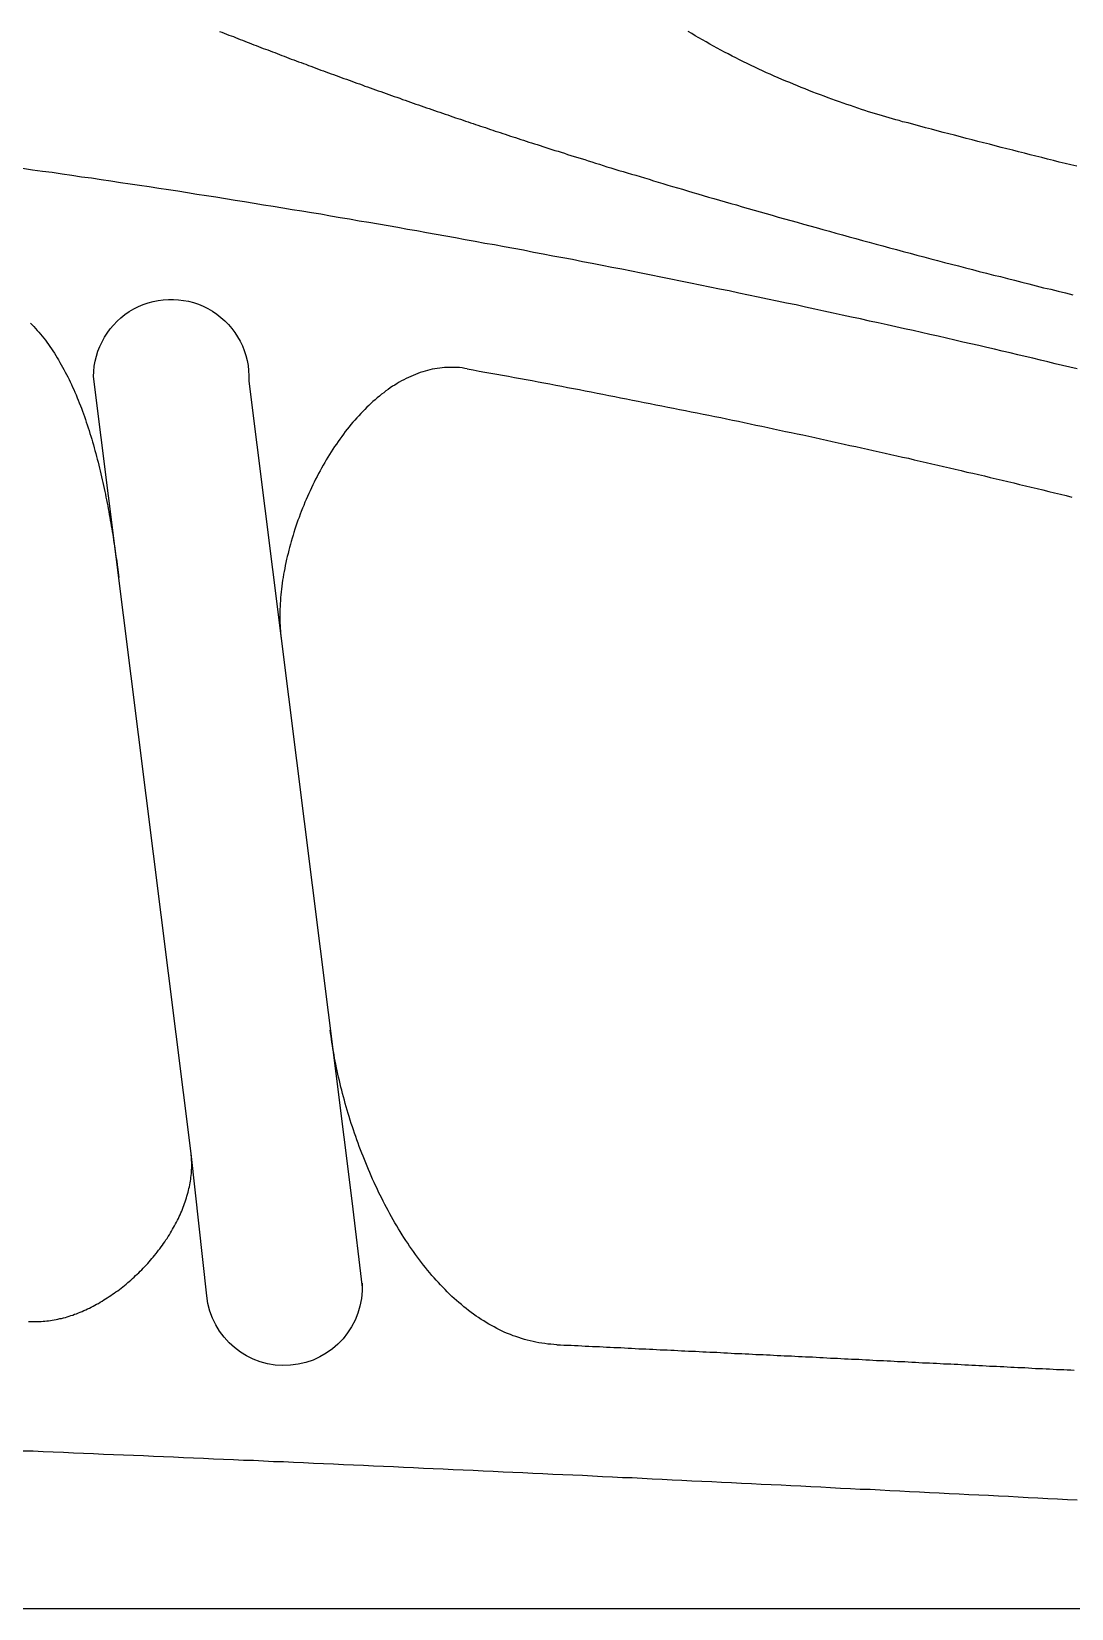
# Model space of a CAD drawing. Header units: millimetres. Extents: x 41 to 1041, y 1148 to 1248.
# Drawn here: x 783.4 to 823.6, y 1147.8 to 1208.7 of the extents above; entities that cross this region are included whole.
import ezdxf

# ---------------------------------------------------------------- set-up
doc = ezdxf.new("R2010")
doc.units = ezdxf.units.MM

msp = doc.modelspace()

# ---------------------------------------------------------------- linework, layer by layer
msp.add_line((41.281, 1147.802), (1041.281, 1147.802))
at = {"color": 3}
for points in [[(785.791, 1195.365, -1.023403), (791.788, 1195.194)], [(796.162, 1160.364, -0.97632), (790.161, 1159.874), (789.557, 1165.371)]]:
    msp.add_lwpolyline(points, format="xyb", dxfattribs=at)
for points in [[(789.557, 1165.371), (785.791, 1195.365)], [(791.788, 1195.194), (795.762, 1163.544), (796.167, 1160.191)], [(793.038, 1185.243), (793.038, 1185.243)]]:
    msp.add_lwpolyline(points, dxfattribs=at)
for points in [[(790.659, 1208.696, 0), (790.748, 1208.666, 0), (790.837, 1208.626, 0), (790.926, 1208.595, 0), (791.014, 1208.555, 0), (791.103, 1208.525, 0), (791.191, 1208.494, 0), (791.278, 1208.454, 0), (791.367, 1208.424, 0), (791.455, 1208.383, 0), (791.543, 1208.353, 0), (791.631, 1208.323, 0), (791.719, 1208.282, 0), (791.808, 1208.252, 0), (791.896, 1208.212, 0), (791.984, 1208.181, 0), (792.072, 1208.151, 0), (792.161, 1208.111, 0), (792.25, 1208.08, 0), (792.339, 1208.04, 0), (792.429, 1208.01, 0), (792.519, 1207.979, 0), (792.609, 1207.939, 0), (792.699, 1207.909, 0), (792.788, 1207.878, 0), (792.879, 1207.838, 0), (792.97, 1207.808, 0), (793.062, 1207.767, 0), (793.154, 1207.737, 0), (793.246, 1207.697, 0), (793.339, 1207.666, 0), (793.431, 1207.626, 0), (793.525, 1207.596, 0), (793.618, 1207.565, 0), (793.713, 1207.525, 0), (793.807, 1207.495, 0), (793.902, 1207.454, 0), (793.997, 1207.424, 0), (794.093, 1207.384, 0), (794.188, 1207.353, 0), (794.284, 1207.313, 0), (794.38, 1207.273, 0), (794.477, 1207.242, 0), (794.574, 1207.202, 0), (794.672, 1207.172, 0), (794.77, 1207.131, 0), (794.868, 1207.101, 0), (794.965, 1207.06, 0), (795.064, 1207.03, 0), (795.163, 1206.99, 0), (795.263, 1206.949, 0), (795.362, 1206.919, 0), (795.462, 1206.879, 0), (795.563, 1206.848, 0), (795.663, 1206.808, 0), (795.763, 1206.768, 0), (795.864, 1206.737, 0), (795.966, 1206.697, 0), (796.067, 1206.666, 0), (796.169, 1206.626, 0), (796.272, 1206.586, 0), (796.374, 1206.555, 0), (796.476, 1206.515, 0), (796.579, 1206.475, 0), (796.682, 1206.444, 0), (796.786, 1206.404, 0), (796.889, 1206.373, 0), (796.993, 1206.333, 0), (797.097, 1206.293, 0), (797.201, 1206.262, 0), (797.304, 1206.222, 0), (797.409, 1206.182, 0), (797.513, 1206.151, 0), (797.617, 1206.111, 0), (797.721, 1206.07, 0), (797.826, 1206.04, 0), (797.93, 1206, 0), (798.033, 1205.969, 0), (798.137, 1205.929, 0), (798.241, 1205.889, 0), (798.345, 1205.858, 0), (798.449, 1205.818, 0), (798.552, 1205.787, 0), (798.655, 1205.747, 0), (798.758, 1205.717, 0), (798.86, 1205.676, 0), (798.963, 1205.646, 0), (799.065, 1205.606, 0), (799.167, 1205.575, 0), (799.268, 1205.535, 0), (799.37, 1205.504, 0), (799.471, 1205.474, 0), (799.571, 1205.434, 0), (799.67, 1205.403, 0), (799.769, 1205.363, 0), (799.868, 1205.333, 0), (799.967, 1205.302, 0), (800.065, 1205.262, 0), (800.162, 1205.232, 0), (800.259, 1205.201, 0), (800.356, 1205.171, 0), (800.451, 1205.141, 0), (800.547, 1205.1, 0), (800.642, 1205.07, 0), (800.738, 1205.039, 0), (800.833, 1205.009, 0), (800.928, 1204.979, 0), (801.024, 1204.948, 0), (801.119, 1204.908, 0), (801.215, 1204.878, 0), (801.31, 1204.847, 0), (801.406, 1204.817, 0), (801.502, 1204.787, 0), (801.599, 1204.756, 0), (801.697, 1204.726, 0), (801.795, 1204.686, 0), (801.893, 1204.655, 0), (801.993, 1204.625, 0), (802.093, 1204.595, 0), (802.193, 1204.564, 0), (802.295, 1204.524, 0), (802.398, 1204.493, 0), (802.502, 1204.463, 0), (802.607, 1204.423, 0), (802.713, 1204.392, 0), (802.821, 1204.352, 0), (802.93, 1204.322, 0), (803.039, 1204.291, 0), (803.151, 1204.251, 0), (803.265, 1204.21, 0), (803.379, 1204.18, 0), (803.496, 1204.139, 0), (803.615, 1204.099, 0), (803.735, 1204.069, 0), (803.856, 1204.028, 0), (803.98, 1203.988, 0), (804.106, 1203.947, 0), (804.234, 1203.907, 0), (804.363, 1203.866, 0), (804.495, 1203.826, 0), (804.629, 1203.785, 0), (804.764, 1203.745, 0), (804.903, 1203.694, 0), (805.043, 1203.654, 0), (805.186, 1203.613, 0), (805.33, 1203.563, 0), (805.477, 1203.522, 0), (805.626, 1203.472, 0), (805.777, 1203.431, 0), (805.931, 1203.381, 0), (806.088, 1203.33, 0), (806.247, 1203.289, 0), (806.408, 1203.239, 0), (806.571, 1203.188, 0), (806.737, 1203.138, 0), (806.905, 1203.087, 0), (807.077, 1203.036, 0), (807.251, 1202.986, 0), (807.426, 1202.925, 0), (807.605, 1202.875, 0), (807.787, 1202.824, 0), (807.972, 1202.763, 0), (808.159, 1202.713, 0), (808.349, 1202.652, 0), (808.541, 1202.601, 0), (808.737, 1202.54, 0), (808.936, 1202.48, 0), (809.137, 1202.419, 0), (809.341, 1202.358, 0), (809.548, 1202.297, 0), (809.759, 1202.237, 0), (809.972, 1202.176, 0), (810.188, 1202.115, 0), (810.406, 1202.054, 0), (810.628, 1201.994, 0), (810.852, 1201.923, 0), (811.078, 1201.862, 0), (811.306, 1201.791, 0), (811.538, 1201.73, 0), (811.772, 1201.659, 0), (812.008, 1201.599, 0), (812.245, 1201.528, 0), (812.485, 1201.457, 0), (812.727, 1201.396, 0), (812.971, 1201.325, 0), (813.216, 1201.254, 0), (813.464, 1201.183, 0), (813.713, 1201.122, 0), (813.964, 1201.051, 0), (814.216, 1200.98, 0), (814.47, 1200.91, 0), (814.725, 1200.839, 0), (814.982, 1200.768, 0), (815.239, 1200.697, 0), (815.498, 1200.626, 0), (815.758, 1200.555, 0), (816.019, 1200.484, 0), (816.28, 1200.413, 0), (816.543, 1200.342, 0), (816.807, 1200.271, 0), (817.071, 1200.2, 0), (817.335, 1200.129, 0), (817.601, 1200.058, 0), (817.867, 1199.987, 0), (818.134, 1199.916, 0), (818.4, 1199.845, 0), (818.667, 1199.774, 0), (818.934, 1199.713, 0), (819.203, 1199.642, 0), (819.471, 1199.571, 0), (819.74, 1199.5, 0), (820.01, 1199.429, 0), (820.281, 1199.358, 0), (820.553, 1199.287, 0), (820.826, 1199.226, 0), (821.1, 1199.155, 0), (821.375, 1199.084, 0), (821.651, 1199.013, 0), (821.929, 1198.942, 0), (822.208, 1198.871, 0), (822.489, 1198.8, 0), (822.77, 1198.739, 0), (823.055, 1198.668, 0), (823.34, 1198.597, 0), (823.628, 1198.526, 0)], [(817.039, 1205.21, 0), (816.914, 1205.251, 0), (816.787, 1205.281, 0), (816.659, 1205.322, 0), (816.53, 1205.352, 0), (816.4, 1205.393, 0), (816.268, 1205.433, 0), (816.135, 1205.474, 0), (816.001, 1205.514, 0), (815.865, 1205.555, 0), (815.728, 1205.595, 0), (815.591, 1205.646, 0), (815.453, 1205.686, 0), (815.313, 1205.737, 0), (815.172, 1205.777, 0), (815.03, 1205.828, 0), (814.888, 1205.878, 0), (814.745, 1205.929, 0), (814.602, 1205.979, 0), (814.457, 1206.03, 0), (814.312, 1206.08, 0), (814.166, 1206.131, 0), (814.019, 1206.191, 0), (813.873, 1206.242, 0), (813.725, 1206.302, 0), (813.577, 1206.353, 0), (813.429, 1206.413, 0), (813.28, 1206.474, 0), (813.132, 1206.534, 0), (812.983, 1206.595, 0), (812.834, 1206.656, 0), (812.684, 1206.716, 0), (812.535, 1206.777, 0), (812.385, 1206.837, 0), (812.236, 1206.908, 0), (812.086, 1206.968, 0), (811.936, 1207.039, 0), (811.788, 1207.099, 0), (811.638, 1207.17, 0), (811.489, 1207.24, 0), (811.34, 1207.311, 0), (811.193, 1207.382, 0), (811.044, 1207.452, 0), (810.896, 1207.523, 0), (810.749, 1207.593, 0), (810.603, 1207.674, 0), (810.457, 1207.744, 0), (810.311, 1207.825, 0), (810.166, 1207.895, 0), (810.022, 1207.976, 0), (809.878, 1208.046, 0), (809.735, 1208.127, 0), (809.594, 1208.207, 0), (809.452, 1208.288, 0), (809.312, 1208.368, 0), (809.173, 1208.449, 0), (809.035, 1208.529, 0), (808.897, 1208.61, 0), (808.761, 1208.69, 0)], [(823.774, 1203.486, 0), (823.549, 1203.537, 0), (823.324, 1203.597, 0), (823.099, 1203.648, 0), (822.873, 1203.709, 0), (822.649, 1203.76, 0), (822.424, 1203.821, 0), (822.199, 1203.881, 0), (821.974, 1203.932, 0), (821.749, 1203.993, 0), (821.525, 1204.044, 0), (821.3, 1204.105, 0), (821.075, 1204.166, 0), (820.851, 1204.216, 0), (820.626, 1204.277, 0), (820.402, 1204.338, 0), (820.177, 1204.389, 0), (819.953, 1204.45, 0), (819.728, 1204.51, 0), (819.505, 1204.561, 0), (819.28, 1204.622, 0), (819.056, 1204.683, 0), (818.831, 1204.744, 0), (818.607, 1204.795, 0), (818.383, 1204.855, 0), (818.159, 1204.916, 0), (817.935, 1204.977, 0), (817.71, 1205.038, 0), (817.486, 1205.099, 0), (817.263, 1205.159, 0), (817.039, 1205.21, 0)], [(823.788, 1195.662, 0), (823.507, 1195.732, 0), (823.225, 1195.792, 0), (822.94, 1195.862, 0), (822.655, 1195.932, 0), (822.367, 1196.002, 0), (822.077, 1196.072, 0), (821.786, 1196.142, 0), (821.492, 1196.212, 0), (821.196, 1196.282, 0), (820.898, 1196.352, 0), (820.598, 1196.422, 0), (820.295, 1196.492, 0), (819.989, 1196.562, 0), (819.682, 1196.632, 0), (819.371, 1196.702, 0), (819.058, 1196.772, 0), (818.742, 1196.852, 0), (818.423, 1196.922, 0), (818.101, 1196.992, 0), (817.776, 1197.072, 0), (817.448, 1197.142, 0), (817.117, 1197.212, 0), (816.782, 1197.292, 0), (816.445, 1197.362, 0), (816.105, 1197.442, 0), (815.762, 1197.512, 0), (815.416, 1197.592, 0), (815.067, 1197.662, 0), (814.716, 1197.742, 0), (814.363, 1197.822, 0), (814.007, 1197.892, 0), (813.65, 1197.972, 0), (813.29, 1198.052, 0), (812.928, 1198.132, 0), (812.564, 1198.202, 0), (812.199, 1198.282, 0), (811.831, 1198.362, 0), (811.463, 1198.432, 0), (811.092, 1198.512, 0), (810.721, 1198.592, 0), (810.348, 1198.672, 0), (809.974, 1198.742, 0), (809.599, 1198.822, 0), (809.223, 1198.902, 0), (808.846, 1198.972, 0), (808.468, 1199.052, 0), (808.09, 1199.132, 0), (807.711, 1199.202, 0), (807.332, 1199.282, 0), (806.952, 1199.362, 0), (806.573, 1199.432, 0), (806.193, 1199.512, 0), (805.813, 1199.582, 0), (805.433, 1199.662, 0), (805.053, 1199.732, 0), (804.674, 1199.802, 0), (804.294, 1199.882, 0), (803.916, 1199.952, 0), (803.538, 1200.022, 0), (803.16, 1200.092, 0), (802.783, 1200.162, 0), (802.406, 1200.242, 0), (802.029, 1200.312, 0), (801.653, 1200.382, 0), (801.277, 1200.452, 0), (800.902, 1200.512, 0), (800.527, 1200.582, 0), (800.153, 1200.652, 0), (799.779, 1200.722, 0), (799.405, 1200.792, 0), (799.031, 1200.852, 0), (798.658, 1200.922, 0), (798.285, 1200.992, 0), (797.913, 1201.052, 0), (797.541, 1201.122, 0), (797.169, 1201.182, 0), (796.797, 1201.252, 0), (796.426, 1201.312, 0), (796.055, 1201.372, 0), (795.684, 1201.442, 0), (795.314, 1201.502, 0), (794.944, 1201.562, 0), (794.574, 1201.632, 0), (794.204, 1201.692, 0), (793.835, 1201.752, 0), (793.466, 1201.812, 0), (793.097, 1201.872, 0), (792.728, 1201.932, 0), (792.359, 1201.992, 0), (791.991, 1202.052, 0), (791.623, 1202.112, 0), (791.255, 1202.172, 0), (790.887, 1202.232, 0), (790.52, 1202.292, 0), (790.152, 1202.342, 0), (789.784, 1202.402, 0), (789.416, 1202.462, 0), (789.048, 1202.522, 0), (788.68, 1202.572, 0), (788.311, 1202.632, 0), (787.941, 1202.692, 0), (787.571, 1202.742, 0), (787.2, 1202.802, 0), (786.828, 1202.852, 0), (786.455, 1202.912, 0), (786.082, 1202.962, 0), (785.707, 1203.022, 0), (785.331, 1203.072, 0), (784.953, 1203.132, 0), (784.575, 1203.182, 0), (784.194, 1203.242, 0), (783.813, 1203.292, 0), (783.429, 1203.342, 0), (783.044, 1203.402, 0)], [(783.349, 1197.432, 0), (783.417, 1197.362, 0), (783.484, 1197.302, 0), (783.55, 1197.222, 0), (783.615, 1197.152, 0), (783.679, 1197.082, 0), (783.743, 1197.002, 0), (783.806, 1196.932, 0), (783.867, 1196.852, 0), (783.928, 1196.772, 0), (783.988, 1196.692, 0), (784.048, 1196.612, 0), (784.106, 1196.532, 0), (784.164, 1196.442, 0), (784.221, 1196.362, 0), (784.277, 1196.272, 0), (784.332, 1196.182, 0), (784.386, 1196.092, 0), (784.44, 1196.012, 0), (784.493, 1195.912, 0), (784.545, 1195.822, 0), (784.596, 1195.732, 0), (784.647, 1195.642, 0), (784.697, 1195.542, 0), (784.746, 1195.452, 0), (784.794, 1195.352, 0), (784.842, 1195.252, 0), (784.889, 1195.162, 0), (784.935, 1195.062, 0), (784.98, 1194.962, 0), (785.025, 1194.862, 0), (785.069, 1194.762, 0), (785.113, 1194.662, 0), (785.155, 1194.552, 0), (785.198, 1194.452, 0), (785.239, 1194.352, 0), (785.28, 1194.242, 0), (785.32, 1194.142, 0), (785.359, 1194.032, 0), (785.398, 1193.932, 0), (785.436, 1193.822, 0), (785.473, 1193.712, 0), (785.51, 1193.602, 0), (785.546, 1193.502, 0), (785.582, 1193.392, 0), (785.617, 1193.282, 0), (785.652, 1193.172, 0), (785.685, 1193.062, 0), (785.719, 1192.952, 0), (785.751, 1192.842, 0), (785.783, 1192.732, 0), (785.815, 1192.622, 0), (785.846, 1192.512, 0), (785.876, 1192.392, 0), (785.906, 1192.282, 0), (785.935, 1192.172, 0), (785.964, 1192.062, 0), (785.992, 1191.952, 0), (786.02, 1191.832, 0), (786.047, 1191.722, 0), (786.074, 1191.612, 0), (786.1, 1191.502, 0), (786.126, 1191.382, 0), (786.151, 1191.272, 0), (786.176, 1191.162, 0), (786.2, 1191.052, 0), (786.224, 1190.932, 0), (786.247, 1190.822, 0), (786.27, 1190.712, 0), (786.293, 1190.602, 0), (786.314, 1190.482, 0), (786.336, 1190.372, 0), (786.357, 1190.262, 0), (786.378, 1190.152, 0), (786.398, 1190.042, 0), (786.418, 1189.932, 0), (786.437, 1189.822, 0), (786.456, 1189.712, 0), (786.475, 1189.602, 0), (786.493, 1189.492, 0), (786.511, 1189.382, 0), (786.529, 1189.272, 0), (786.546, 1189.162, 0), (786.563, 1189.062, 0), (786.579, 1188.952, 0), (786.595, 1188.842, 0), (786.611, 1188.742, 0), (786.626, 1188.632, 0), (786.642, 1188.532, 0), (786.656, 1188.422, 0), (786.671, 1188.322, 0), (786.685, 1188.222, 0), (786.699, 1188.112, 0), (786.712, 1188.012, 0), (786.726, 1187.912, 0), (786.739, 1187.812, 0), (786.751, 1187.712, 0), (786.764, 1187.612, 0)], [(800.226, 1195.672, 0), (800.128, 1195.682, 0), (800.03, 1195.702, 0), (799.932, 1195.712, 0), (799.835, 1195.712, 0), (799.738, 1195.722, 0), (799.641, 1195.722, 0), (799.545, 1195.722, 0), (799.448, 1195.722, 0), (799.353, 1195.712, 0), (799.257, 1195.702, 0), (799.162, 1195.692, 0), (799.067, 1195.682, 0), (798.972, 1195.662, 0), (798.878, 1195.652, 0), (798.784, 1195.632, 0), (798.691, 1195.602, 0), (798.598, 1195.582, 0), (798.505, 1195.552, 0), (798.413, 1195.522, 0), (798.321, 1195.492, 0), (798.229, 1195.452, 0), (798.138, 1195.412, 0), (798.048, 1195.372, 0), (797.958, 1195.332, 0), (797.868, 1195.292, 0), (797.779, 1195.242, 0), (797.69, 1195.202, 0), (797.602, 1195.152, 0), (797.514, 1195.102, 0), (797.427, 1195.042, 0), (797.341, 1194.992, 0), (797.254, 1194.932, 0), (797.169, 1194.872, 0), (797.084, 1194.812, 0), (796.999, 1194.742, 0), (796.916, 1194.682, 0), (796.832, 1194.612, 0), (796.75, 1194.542, 0), (796.668, 1194.472, 0), (796.586, 1194.402, 0), (796.506, 1194.332, 0), (796.425, 1194.252, 0), (796.346, 1194.182, 0), (796.267, 1194.102, 0), (796.189, 1194.022, 0), (796.111, 1193.942, 0), (796.035, 1193.852, 0), (795.959, 1193.772, 0), (795.883, 1193.682, 0), (795.808, 1193.602, 0), (795.735, 1193.512, 0), (795.661, 1193.422, 0), (795.589, 1193.332, 0), (795.517, 1193.242, 0), (795.446, 1193.142, 0), (795.376, 1193.052, 0), (795.307, 1192.952, 0), (795.238, 1192.862, 0), (795.171, 1192.762, 0), (795.104, 1192.662, 0), (795.038, 1192.562, 0), (794.973, 1192.462, 0), (794.908, 1192.362, 0), (794.845, 1192.252, 0), (794.782, 1192.152, 0), (794.721, 1192.052, 0), (794.66, 1191.942, 0), (794.6, 1191.832, 0), (794.541, 1191.732, 0), (794.483, 1191.622, 0), (794.426, 1191.512, 0), (794.37, 1191.402, 0), (794.314, 1191.292, 0), (794.26, 1191.182, 0), (794.207, 1191.072, 0), (794.154, 1190.962, 0), (794.103, 1190.852, 0), (794.053, 1190.732, 0), (794.004, 1190.622, 0), (793.955, 1190.512, 0), (793.908, 1190.392, 0), (793.862, 1190.282, 0), (793.817, 1190.162, 0), (793.773, 1190.052, 0), (793.73, 1189.932, 0), (793.688, 1189.822, 0), (793.647, 1189.702, 0), (793.608, 1189.592, 0), (793.569, 1189.472, 0), (793.532, 1189.352, 0), (793.496, 1189.242, 0), (793.461, 1189.122, 0), (793.427, 1189.002, 0), (793.394, 1188.892, 0), (793.362, 1188.772, 0), (793.332, 1188.662, 0), (793.303, 1188.542, 0), (793.275, 1188.422, 0), (793.248, 1188.312, 0), (793.223, 1188.192, 0), (793.198, 1188.072, 0), (793.175, 1187.962, 0), (793.154, 1187.842, 0), (793.133, 1187.732, 0), (793.114, 1187.612, 0), (793.096, 1187.502, 0), (793.079, 1187.392, 0), (793.064, 1187.272, 0), (793.05, 1187.162, 0), (793.038, 1187.052, 0), (793.026, 1186.942, 0), (793.016, 1186.832, 0), (793.008, 1186.712, 0), (793.001, 1186.602, 0), (792.995, 1186.492, 0), (792.991, 1186.392, 0), (792.988, 1186.282, 0), (792.986, 1186.172, 0), (792.986, 1186.062, 0), (792.987, 1185.962, 0), (792.99, 1185.852, 0), (792.994, 1185.752, 0), (793, 1185.652, 0), (793.007, 1185.542, 0), (793.016, 1185.442, 0), (793.026, 1185.342, 0), (793.038, 1185.242, 0)], [(800.226, 1195.672, 0), (800.454, 1195.632, 0), (800.682, 1195.582, 0), (800.91, 1195.542, 0), (801.139, 1195.502, 0), (801.367, 1195.462, 0), (801.595, 1195.422, 0), (801.823, 1195.382, 0), (802.051, 1195.332, 0), (802.279, 1195.292, 0), (802.507, 1195.252, 0), (802.736, 1195.212, 0), (802.964, 1195.162, 0), (803.192, 1195.122, 0), (803.42, 1195.082, 0), (803.648, 1195.042, 0), (803.875, 1194.992, 0), (804.103, 1194.952, 0), (804.331, 1194.912, 0), (804.559, 1194.862, 0), (804.787, 1194.822, 0), (805.015, 1194.772, 0), (805.242, 1194.732, 0), (805.47, 1194.692, 0), (805.698, 1194.642, 0), (805.926, 1194.602, 0), (806.153, 1194.552, 0), (806.381, 1194.512, 0), (806.609, 1194.462, 0), (806.836, 1194.422, 0), (807.064, 1194.372, 0), (807.291, 1194.332, 0), (807.519, 1194.282, 0), (807.746, 1194.242, 0), (807.974, 1194.192, 0), (808.201, 1194.152, 0), (808.428, 1194.102, 0), (808.656, 1194.062, 0), (808.883, 1194.012, 0), (809.11, 1193.962, 0), (809.338, 1193.922, 0), (809.565, 1193.872, 0), (809.792, 1193.822, 0), (810.019, 1193.782, 0), (810.247, 1193.732, 0), (810.474, 1193.682, 0), (810.701, 1193.642, 0), (810.928, 1193.592, 0), (811.155, 1193.542, 0), (811.382, 1193.492, 0), (811.609, 1193.452, 0), (811.836, 1193.402, 0), (812.063, 1193.352, 0), (812.29, 1193.302, 0), (812.516, 1193.252, 0), (812.743, 1193.202, 0), (812.97, 1193.162, 0), (813.197, 1193.112, 0), (813.423, 1193.062, 0), (813.65, 1193.012, 0), (813.877, 1192.962, 0), (814.103, 1192.912, 0), (814.33, 1192.862, 0), (814.557, 1192.812, 0), (814.783, 1192.762, 0), (815.01, 1192.712, 0), (815.236, 1192.662, 0), (815.462, 1192.612, 0), (815.689, 1192.562, 0), (815.915, 1192.512, 0), (816.141, 1192.462, 0), (816.368, 1192.412, 0), (816.594, 1192.362, 0), (816.82, 1192.312, 0), (817.046, 1192.262, 0), (817.273, 1192.212, 0), (817.499, 1192.152, 0), (817.725, 1192.102, 0), (817.951, 1192.052, 0), (818.177, 1192.002, 0), (818.403, 1191.952, 0), (818.629, 1191.892, 0), (818.855, 1191.842, 0), (819.08, 1191.792, 0), (819.306, 1191.742, 0), (819.532, 1191.682, 0), (819.758, 1191.632, 0), (819.983, 1191.582, 0), (820.209, 1191.532, 0), (820.435, 1191.472, 0), (820.66, 1191.422, 0), (820.886, 1191.362, 0), (821.111, 1191.312, 0), (821.337, 1191.262, 0), (821.562, 1191.202, 0), (821.788, 1191.152, 0), (822.013, 1191.092, 0), (822.239, 1191.042, 0), (822.464, 1190.992, 0), (822.689, 1190.932, 0), (822.914, 1190.882, 0), (823.14, 1190.822, 0), (823.365, 1190.772, 0), (823.59, 1190.712, 0)], [(803.688, 1157.982, 0), (803.57, 1157.992, 0), (803.454, 1158.002, 0), (803.338, 1158.012, 0), (803.222, 1158.032, 0), (803.108, 1158.042, 0), (802.994, 1158.062, 0), (802.88, 1158.082, 0), (802.768, 1158.112, 0), (802.656, 1158.132, 0), (802.545, 1158.162, 0), (802.434, 1158.192, 0), (802.324, 1158.222, 0), (802.215, 1158.262, 0), (802.107, 1158.302, 0), (801.999, 1158.332, 0), (801.892, 1158.382, 0), (801.786, 1158.422, 0), (801.681, 1158.462, 0), (801.576, 1158.512, 0), (801.472, 1158.562, 0), (801.369, 1158.612, 0), (801.266, 1158.672, 0), (801.164, 1158.722, 0), (801.063, 1158.782, 0), (800.963, 1158.842, 0), (800.863, 1158.902, 0), (800.764, 1158.962, 0), (800.666, 1159.032, 0), (800.568, 1159.092, 0), (800.472, 1159.162, 0), (800.376, 1159.232, 0), (800.28, 1159.302, 0), (800.186, 1159.382, 0), (800.092, 1159.452, 0), (799.999, 1159.532, 0), (799.907, 1159.612, 0), (799.816, 1159.692, 0), (799.725, 1159.772, 0), (799.635, 1159.852, 0), (799.546, 1159.942, 0), (799.457, 1160.022, 0), (799.37, 1160.112, 0), (799.283, 1160.202, 0), (799.197, 1160.292, 0), (799.111, 1160.382, 0), (799.027, 1160.472, 0), (798.943, 1160.572, 0), (798.86, 1160.662, 0), (798.778, 1160.762, 0), (798.696, 1160.862, 0), (798.616, 1160.962, 0), (798.536, 1161.062, 0), (798.457, 1161.162, 0), (798.379, 1161.262, 0), (798.301, 1161.372, 0), (798.224, 1161.472, 0), (798.148, 1161.582, 0), (798.073, 1161.682, 0), (797.999, 1161.792, 0), (797.926, 1161.902, 0), (797.853, 1162.012, 0), (797.781, 1162.122, 0), (797.71, 1162.232, 0), (797.64, 1162.352, 0), (797.57, 1162.462, 0), (797.502, 1162.582, 0), (797.434, 1162.692, 0), (797.367, 1162.812, 0), (797.3, 1162.922, 0), (797.235, 1163.042, 0), (797.171, 1163.162, 0), (797.107, 1163.282, 0), (797.044, 1163.402, 0), (796.982, 1163.522, 0), (796.921, 1163.642, 0), (796.86, 1163.762, 0), (796.801, 1163.882, 0), (796.742, 1164.012, 0), (796.684, 1164.132, 0), (796.627, 1164.252, 0), (796.571, 1164.382, 0), (796.516, 1164.502, 0), (796.461, 1164.632, 0), (796.408, 1164.752, 0), (796.355, 1164.882, 0), (796.303, 1165.002, 0), (796.252, 1165.132, 0), (796.202, 1165.262, 0), (796.152, 1165.382, 0), (796.104, 1165.512, 0), (796.056, 1165.642, 0), (796.009, 1165.762, 0), (795.963, 1165.892, 0), (795.918, 1166.022, 0), (795.874, 1166.152, 0), (795.831, 1166.282, 0), (795.789, 1166.402, 0), (795.747, 1166.532, 0), (795.707, 1166.662, 0), (795.667, 1166.792, 0), (795.628, 1166.912, 0), (795.59, 1167.042, 0), (795.553, 1167.172, 0), (795.517, 1167.302, 0), (795.481, 1167.432, 0), (795.447, 1167.552, 0), (795.413, 1167.682, 0), (795.381, 1167.812, 0), (795.349, 1167.932, 0), (795.318, 1168.062, 0), (795.288, 1168.182, 0), (795.259, 1168.312, 0), (795.231, 1168.432, 0), (795.204, 1168.562, 0), (795.178, 1168.682, 0), (795.152, 1168.812, 0), (795.128, 1168.932, 0), (795.105, 1169.052, 0), (795.082, 1169.182, 0), (795.06, 1169.302, 0), (795.039, 1169.422, 0), (795.02, 1169.542, 0), (795.001, 1169.662, 0), (794.983, 1169.782, 0), (794.966, 1169.902, 0), (794.95, 1170.022, 0), (794.935, 1170.132, 0)], [(783.414, 1158.882, 0), (783.485, 1158.882, 0), (783.555, 1158.882, 0), (783.626, 1158.882, 0), (783.697, 1158.882, 0), (783.768, 1158.882, 0), (783.839, 1158.892, 0), (783.911, 1158.892, 0), (783.982, 1158.902, 0), (784.054, 1158.912, 0), (784.126, 1158.922, 0), (784.197, 1158.932, 0), (784.269, 1158.942, 0), (784.341, 1158.962, 0), (784.413, 1158.972, 0), (784.485, 1158.992, 0), (784.557, 1159.002, 0), (784.629, 1159.022, 0), (784.701, 1159.042, 0), (784.773, 1159.062, 0), (784.845, 1159.082, 0), (784.917, 1159.112, 0), (784.988, 1159.132, 0), (785.06, 1159.162, 0), (785.132, 1159.182, 0), (785.203, 1159.212, 0), (785.274, 1159.242, 0), (785.346, 1159.272, 0), (785.417, 1159.302, 0), (785.488, 1159.332, 0), (785.559, 1159.372, 0), (785.629, 1159.402, 0), (785.699, 1159.432, 0), (785.77, 1159.472, 0), (785.84, 1159.512, 0), (785.909, 1159.552, 0), (785.979, 1159.582, 0), (786.048, 1159.622, 0), (786.117, 1159.662, 0), (786.186, 1159.712, 0), (786.254, 1159.752, 0), (786.322, 1159.792, 0), (786.39, 1159.842, 0), (786.457, 1159.882, 0), (786.524, 1159.932, 0), (786.591, 1159.972, 0), (786.657, 1160.022, 0), (786.723, 1160.072, 0), (786.788, 1160.122, 0), (786.853, 1160.172, 0), (786.918, 1160.222, 0), (786.982, 1160.272, 0), (787.046, 1160.322, 0), (787.109, 1160.382, 0), (787.172, 1160.432, 0), (787.234, 1160.482, 0), (787.296, 1160.542, 0), (787.357, 1160.592, 0), (787.417, 1160.652, 0), (787.477, 1160.712, 0), (787.537, 1160.762, 0), (787.596, 1160.822, 0), (787.654, 1160.882, 0), (787.712, 1160.942, 0), (787.769, 1161.002, 0), (787.826, 1161.062, 0), (787.882, 1161.122, 0), (787.937, 1161.182, 0), (787.992, 1161.252, 0), (788.045, 1161.312, 0), (788.099, 1161.372, 0), (788.151, 1161.432, 0), (788.203, 1161.502, 0), (788.254, 1161.562, 0), (788.304, 1161.632, 0), (788.354, 1161.692, 0), (788.402, 1161.762, 0), (788.45, 1161.832, 0), (788.498, 1161.892, 0), (788.544, 1161.962, 0), (788.589, 1162.032, 0), (788.634, 1162.092, 0), (788.678, 1162.162, 0), (788.721, 1162.232, 0), (788.763, 1162.302, 0), (788.804, 1162.372, 0), (788.845, 1162.442, 0), (788.884, 1162.512, 0), (788.922, 1162.582, 0), (788.96, 1162.652, 0), (788.996, 1162.722, 0), (789.032, 1162.792, 0), (789.067, 1162.862, 0), (789.1, 1162.932, 0), (789.133, 1163.002, 0), (789.164, 1163.072, 0), (789.195, 1163.142, 0), (789.224, 1163.222, 0), (789.253, 1163.292, 0), (789.28, 1163.362, 0), (789.306, 1163.432, 0), (789.332, 1163.502, 0), (789.356, 1163.582, 0), (789.379, 1163.652, 0), (789.4, 1163.722, 0), (789.421, 1163.792, 0), (789.44, 1163.872, 0), (789.459, 1163.942, 0), (789.476, 1164.012, 0), (789.492, 1164.082, 0), (789.506, 1164.162, 0), (789.52, 1164.232, 0), (789.532, 1164.302, 0), (789.543, 1164.372, 0), (789.553, 1164.442, 0), (789.561, 1164.522, 0), (789.568, 1164.592, 0), (789.574, 1164.662, 0), (789.578, 1164.732, 0), (789.582, 1164.802, 0), (789.583, 1164.882, 0), (789.584, 1164.952, 0), (789.583, 1165.022, 0), (789.58, 1165.092, 0), (789.577, 1165.162, 0), (789.571, 1165.232, 0), (789.565, 1165.302, 0), (789.557, 1165.372, 0)], [(783.275, 1158.882, 0), (783.414, 1158.882, 0)], [(803.688, 1157.982, 0), (803.825, 1157.982, 0), (803.963, 1157.972, 0), (804.101, 1157.962, 0), (804.238, 1157.962, 0), (804.376, 1157.952, 0), (804.513, 1157.952, 0), (804.651, 1157.942, 0), (804.788, 1157.932, 0), (804.926, 1157.932, 0), (805.063, 1157.922, 0), (805.201, 1157.912, 0), (805.338, 1157.912, 0), (805.476, 1157.902, 0), (805.613, 1157.892, 0), (805.751, 1157.892, 0), (805.888, 1157.882, 0), (806.026, 1157.872, 0), (806.163, 1157.872, 0), (806.301, 1157.862, 0), (806.438, 1157.852, 0), (806.575, 1157.852, 0), (806.713, 1157.842, 0), (806.85, 1157.832, 0), (806.988, 1157.832, 0), (807.125, 1157.822, 0), (807.262, 1157.812, 0), (807.4, 1157.812, 0), (807.537, 1157.802, 0), (807.674, 1157.792, 0), (807.812, 1157.792, 0), (807.949, 1157.782, 0), (808.086, 1157.772, 0), (808.224, 1157.772, 0), (808.361, 1157.762, 0), (808.498, 1157.752, 0), (808.635, 1157.752, 0), (808.773, 1157.742, 0), (808.91, 1157.732, 0), (809.047, 1157.732, 0), (809.184, 1157.722, 0), (809.322, 1157.712, 0), (809.459, 1157.712, 0), (809.596, 1157.702, 0), (809.733, 1157.692, 0), (809.871, 1157.692, 0), (810.008, 1157.682, 0), (810.145, 1157.672, 0), (810.282, 1157.672, 0), (810.419, 1157.662, 0), (810.556, 1157.652, 0), (810.694, 1157.652, 0), (810.831, 1157.642, 0), (810.968, 1157.632, 0), (811.105, 1157.632, 0), (811.242, 1157.622, 0), (811.379, 1157.612, 0), (811.516, 1157.612, 0), (811.653, 1157.602, 0), (811.79, 1157.592, 0), (811.927, 1157.592, 0), (812.064, 1157.582, 0), (812.201, 1157.572, 0), (812.338, 1157.572, 0), (812.475, 1157.562, 0), (812.612, 1157.552, 0), (812.749, 1157.552, 0), (812.886, 1157.542, 0), (813.023, 1157.532, 0), (813.16, 1157.532, 0), (813.297, 1157.522, 0), (813.434, 1157.512, 0), (813.571, 1157.512, 0), (813.708, 1157.502, 0), (813.845, 1157.492, 0), (813.982, 1157.492, 0), (814.119, 1157.482, 0), (814.256, 1157.472, 0), (814.393, 1157.472, 0), (814.53, 1157.462, 0), (814.666, 1157.452, 0), (814.803, 1157.442, 0), (814.94, 1157.442, 0), (815.077, 1157.432, 0), (815.214, 1157.422, 0), (815.351, 1157.422, 0), (815.487, 1157.412, 0), (815.624, 1157.402, 0), (815.761, 1157.402, 0), (815.898, 1157.392, 0), (816.035, 1157.382, 0), (816.171, 1157.382, 0), (816.308, 1157.372, 0), (816.445, 1157.362, 0), (816.581, 1157.362, 0), (816.718, 1157.352, 0), (816.855, 1157.342, 0), (816.992, 1157.342, 0), (817.128, 1157.332, 0), (817.265, 1157.322, 0), (817.402, 1157.312, 0), (817.538, 1157.312, 0), (817.675, 1157.302, 0), (817.812, 1157.292, 0), (817.948, 1157.292, 0), (818.085, 1157.282, 0), (818.222, 1157.272, 0), (818.358, 1157.272, 0), (818.495, 1157.262, 0), (818.631, 1157.252, 0), (818.768, 1157.252, 0), (818.904, 1157.242, 0), (819.041, 1157.232, 0), (819.178, 1157.232, 0), (819.314, 1157.222, 0), (819.451, 1157.212, 0), (819.587, 1157.212, 0), (819.724, 1157.202, 0), (819.86, 1157.192, 0), (819.997, 1157.182, 0), (820.133, 1157.182, 0), (820.27, 1157.172, 0), (820.406, 1157.162, 0), (820.543, 1157.162, 0), (820.679, 1157.152, 0), (820.815, 1157.142, 0), (820.952, 1157.142, 0), (821.088, 1157.132, 0), (821.225, 1157.122, 0), (821.361, 1157.122, 0), (821.497, 1157.112, 0), (821.634, 1157.102, 0), (821.77, 1157.102, 0), (821.907, 1157.092, 0), (822.043, 1157.082, 0), (822.179, 1157.072, 0), (822.316, 1157.072, 0), (822.452, 1157.062, 0), (822.588, 1157.052, 0), (822.725, 1157.052, 0), (822.861, 1157.042, 0), (822.997, 1157.032, 0), (823.133, 1157.032, 0), (823.27, 1157.022, 0), (823.406, 1157.012, 0), (823.542, 1157.012, 0), (823.678, 1157.002, 0)], [(783.072, 1153.892, 0), (783.46, 1153.882, 0), (783.848, 1153.862, 0), (784.236, 1153.852, 0), (784.623, 1153.832, 0), (785.011, 1153.812, 0), (785.398, 1153.802, 0), (785.786, 1153.782, 0), (786.173, 1153.762, 0), (786.56, 1153.752, 0), (786.947, 1153.732, 0), (787.335, 1153.722, 0), (787.722, 1153.702, 0), (788.109, 1153.682, 0), (788.496, 1153.672, 0), (788.882, 1153.652, 0), (789.269, 1153.632, 0), (789.656, 1153.622, 0), (790.042, 1153.602, 0), (790.429, 1153.582, 0), (790.815, 1153.572, 0), (791.202, 1153.552, 0), (791.588, 1153.532, 0), (791.974, 1153.522, 0), (792.361, 1153.502, 0), (792.747, 1153.482, 0), (793.133, 1153.472, 0), (793.519, 1153.452, 0), (793.905, 1153.432, 0), (794.291, 1153.412, 0), (794.677, 1153.402, 0), (795.062, 1153.382, 0), (795.448, 1153.362, 0), (795.834, 1153.352, 0), (796.219, 1153.332, 0), (796.605, 1153.312, 0), (796.99, 1153.292, 0), (797.375, 1153.282, 0), (797.761, 1153.262, 0), (798.146, 1153.242, 0), (798.531, 1153.222, 0), (798.916, 1153.212, 0), (799.301, 1153.192, 0), (799.686, 1153.172, 0), (800.071, 1153.152, 0), (800.456, 1153.142, 0), (800.84, 1153.122, 0), (801.225, 1153.102, 0), (801.61, 1153.082, 0), (801.994, 1153.062, 0), (802.379, 1153.052, 0), (802.763, 1153.032, 0), (803.147, 1153.012, 0), (803.532, 1152.992, 0), (803.916, 1152.972, 0), (804.3, 1152.962, 0), (804.684, 1152.942, 0), (805.068, 1152.922, 0), (805.452, 1152.902, 0), (805.836, 1152.882, 0), (806.22, 1152.862, 0), (806.603, 1152.852, 0), (806.987, 1152.832, 0), (807.371, 1152.812, 0), (807.754, 1152.792, 0), (808.138, 1152.772, 0), (808.521, 1152.752, 0), (808.904, 1152.732, 0), (809.288, 1152.722, 0), (809.671, 1152.702, 0), (810.054, 1152.682, 0), (810.437, 1152.662, 0), (810.82, 1152.642, 0), (811.203, 1152.622, 0), (811.585, 1152.602, 0), (811.968, 1152.592, 0), (812.351, 1152.572, 0), (812.733, 1152.552, 0), (813.116, 1152.532, 0), (813.498, 1152.512, 0), (813.881, 1152.492, 0), (814.263, 1152.472, 0), (814.645, 1152.452, 0), (815.027, 1152.432, 0), (815.409, 1152.412, 0), (815.791, 1152.402, 0), (816.173, 1152.382, 0), (816.555, 1152.362, 0), (816.937, 1152.342, 0), (817.318, 1152.322, 0), (817.7, 1152.302, 0), (818.082, 1152.282, 0), (818.463, 1152.262, 0), (818.844, 1152.242, 0), (819.226, 1152.222, 0), (819.607, 1152.202, 0), (819.988, 1152.192, 0), (820.369, 1152.172, 0), (820.75, 1152.152, 0), (821.131, 1152.132, 0), (821.512, 1152.112, 0), (821.893, 1152.092, 0), (822.274, 1152.072, 0), (822.654, 1152.052, 0), (823.035, 1152.032, 0), (823.415, 1152.012, 0), (823.796, 1151.992, 0)]]:
    msp.add_polyline3d(points, dxfattribs=at)

doc.saveas('drawing.dxf')
